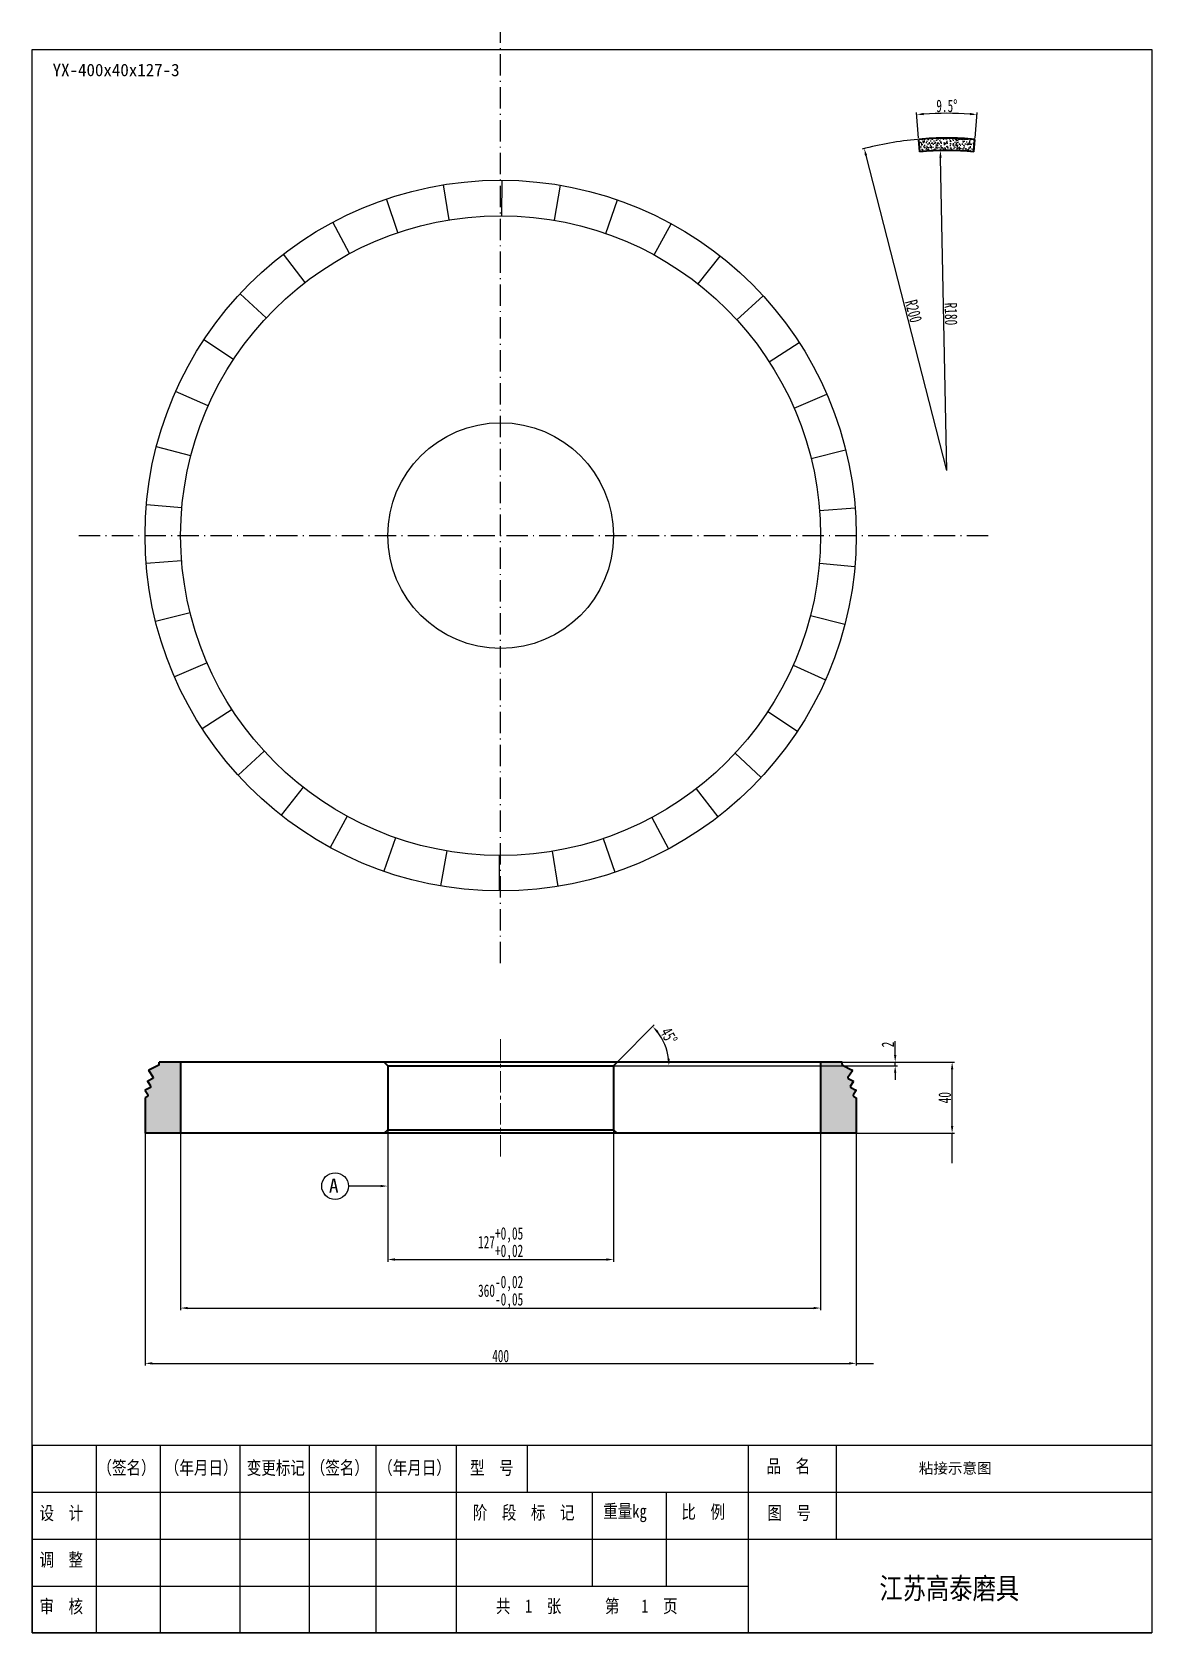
# Model space of a CAD drawing. Extents: x -214 to 8941, y -1198 to 2514.
# Drawn here: x 6059 to 6689, y -1198 to -297 of the extents above; entities that cross this region are included whole.
import ezdxf
from ezdxf import colors
from ezdxf.entities.mleader import LeaderData, LeaderLine
from ezdxf.math import Vec2, Vec3

# ---------------------------------------------------------------- set-up
doc = ezdxf.new("R2010")
doc.units = 0
doc.linetypes.add('DASHDOT', pattern=[18.5, 12, -3, 0.5, -3])
doc.linetypes.add('点画线', pattern=[18, 12, -2, 2, -2])
doc.layers.add('EB0', color=7, linetype='Continuous', lineweight=35)
doc.layers.add('中心线层', color=1, linetype='点画线', lineweight=18)
doc.styles.add('111', font='gbenor.shx', dxfattribs={"width": 0.8, "bigfont": 'gbcbig.shx'})
doc.styles.add('标准', font='', dxfattribs={"width": 0.667})
doc.styles.get('标准').set_extended_font_data('宋体')
doc.dimstyles.get("Standard").update_dxf_attribs({"dimtxt": 0.18, "dimasz": 0.18, "dimexe": 0.18, "dimexo": 0.0625, "dimgap": 0.09, "dimtad": 0, "dimtoh": 1, "dimdec": 4, "dimzin": 0, "dimdsep": 46, "dimtxsty": '标准', "dimcen": 0.09, "dimadec": 0, "dimazin": 0, "dimtfac": 1, "dimtdec": 4, "dimtofl": 0, "dimtmove": 0, "dimatfit": 3, "dimfxl": 1, "dimtolj": 1, "dimtzin": 0, "dimarcsym": 0})

# ---------------------------------------------------------------- blocks, each defined once
blk = doc.blocks.new('*D50')
at = {"color": 0, "lineweight": -2, "transparency": 16777216}
for p, q in [((6258.78, -897.77), (6258.78, -989.45)), ((6385.78, -897.77), (6385.78, -989.45)), ((6262.78, -988.2), (6381.78, -988.2))]:
    blk.add_line(p, q, dxfattribs=at)
at = {"color": 0, "transparency": 16777216}
for points in [[(6262.78, -987.53), (6262.78, -988.87), (6258.78, -988.2)], [(6381.78, -987.53), (6381.78, -988.87), (6385.78, -988.2)]]:
    blk.add_solid(points, dxfattribs=at)
at = {"layer": 'Defpoints', "color": 0, "transparency": 16777216}
for p in [(6258.78, -897.14), (6385.78, -897.14), (6385.78, -988.2)]:
    blk.add_point(p, dxfattribs=at)
at = {"color": 0, "transparency": 16777216, "insert": (6322.28, -978.39), "char_height": 7, "attachment_point": 5, "style": '标准'}
blk.add_mtext('\\A1;127\\S+0,05^ +0,02;', dxfattribs=at)
blk = doc.blocks.new('*D51')
at = {"color": 0, "lineweight": -2, "transparency": 16777216}
for p, q in [((6122.28, -907.82), (6122.28, -1047.9)), ((6522.28, -907.82), (6522.28, -1047.9)), ((6126.28, -1046.65), (6518.28, -1046.65))]:
    blk.add_line(p, q, dxfattribs=at)
at = {"color": 0, "transparency": 16777216}
for points in [[(6126.28, -1045.98), (6126.28, -1047.31), (6122.28, -1046.65)], [(6518.28, -1045.98), (6518.28, -1047.31), (6522.28, -1046.65)]]:
    blk.add_solid(points, dxfattribs=at)
at = {"layer": 'Defpoints', "color": 0, "transparency": 16777216}
for p in [(6122.28, -907.19), (6522.28, -907.19), (6522.28, -1046.65)]:
    blk.add_point(p, dxfattribs=at)
at = {"color": 0, "transparency": 16777216, "insert": (6322.28, -1042.52), "char_height": 7, "attachment_point": 5, "style": '标准'}
blk.add_mtext('400', dxfattribs=at)
blk = doc.blocks.new('*D52')
at = {"color": 0, "lineweight": -2, "transparency": 16777216}
for p, q in [((6386.41, -877.14), (6577.5, -877.14)), ((6576.25, -913.14), (6576.25, -881.14)), ((6386.41, -917.14), (6577.5, -917.14))]:
    blk.add_line(p, q, dxfattribs=at)
at = {"color": 0, "transparency": 16777216}
for points in [[(6575.59, -881.14), (6576.92, -881.14), (6576.25, -877.14)], [(6575.59, -913.14), (6576.92, -913.14), (6576.25, -917.14)]]:
    blk.add_solid(points, dxfattribs=at)
at = {"layer": 'Defpoints', "color": 0, "transparency": 16777216}
for p in [(6385.78, -877.14), (6576.25, -877.14), (6385.78, -917.14)]:
    blk.add_point(p, dxfattribs=at)
at = {"color": 0, "transparency": 16777216, "insert": (6572.13, -897.14), "char_height": 7, "attachment_point": 5, "rotation": 90, "style": '标准'}
blk.add_mtext('40', dxfattribs=at)
blk = doc.blocks.new('*D53')
at = {"color": 0, "lineweight": -2, "transparency": 16777216}
for p, q in [((6388.22, -876.7), (6408.73, -856.19)), ((6386.41, -879.14), (6418.24, -879.14))]:
    blk.add_line(p, q, dxfattribs=at)
blk.add_arc((6385.78, -879.14), 31.21, 7.3482, 37.6518, dxfattribs=at)
at = {"color": 0, "transparency": 16777216}
for points in [[(6409.99, -860.52), (6410.99, -859.64), (6407.85, -857.07)], [(6417.4, -875.11), (6416.07, -875.19), (6416.99, -879.14)]]:
    blk.add_solid(points, dxfattribs=at)
at = {"layer": 'Defpoints', "color": 0, "transparency": 16777216}
for p in [(6415.93, -871.06), (6258.78, -879.14), (6385.78, -879.14), (6385.78, -879.14), (6387.78, -877.14)]:
    blk.add_point(p, dxfattribs=at)
at = {"color": 0, "transparency": 16777216, "insert": (6416.89, -862.38), "char_height": 7, "attachment_point": 5, "rotation": 298.30766, "style": '标准'}
blk.add_mtext('45°', dxfattribs=at)
blk = doc.blocks.new('*D54')
at = {"color": 0, "lineweight": -2, "transparency": 16777216}
for p, q in [((6544.23, -873.14), (6544.23, -865.31)), ((6386.41, -877.14), (6545.48, -877.14)), ((6386.41, -879.14), (6545.48, -879.14)), ((6544.23, -879.14), (6544.23, -877.14)), ((6544.23, -883.14), (6544.23, -887.14))]:
    blk.add_line(p, q, dxfattribs=at)
at = {"color": 0, "transparency": 16777216}
for points in [[(6543.56, -873.14), (6544.89, -873.14), (6544.23, -877.14)], [(6543.56, -883.14), (6544.89, -883.14), (6544.23, -879.14)]]:
    blk.add_solid(points, dxfattribs=at)
at = {"layer": 'Defpoints', "color": 0, "transparency": 16777216}
for p in [(6385.78, -877.14), (6385.78, -879.14), (6544.23, -877.14)]:
    blk.add_point(p, dxfattribs=at)
at = {"color": 0, "transparency": 16777216, "insert": (6540.1, -867.22), "char_height": 7, "attachment_point": 5, "rotation": 90, "style": '标准'}
blk.add_mtext('2', dxfattribs=at)
blk = doc.blocks.new('*U55')
blk.add_line((-9.97, -0.78), (9.97, 0.78))
blk = doc.blocks.new('*U56')
at = {"color": 0, "linetype": 'ByBlock', "lineweight": -2, "transparency": 16777216}
for p, rotation in [((8464.16, 774.03), 85.26315789473642), ((8432.88, 771.57), 94.73684210526271), ((8495.42, 771.31), 75.78947368421015), ((8402.43, 763.99), 104.210526315789), ((8525.81, 763.48), 66.3157894736839), ((8373.64, 751.5), 113.6842105263153), ((8554.5, 750.76), 56.84210526315764), ((8347.3, 734.45), 123.1578947368416), ((8580.7, 733.48), 47.36842105263139), ((8324.12, 713.29), 132.6315789473679), ((8603.7, 712.14), 37.89473684210505), ((8304.75, 688.61), 142.1052631578942), ((8622.87, 687.29), 28.42105263157879), ((8289.7, 661.07), 151.5789473684205), ((8637.69, 659.63), 18.94736842105251), ((8279.39, 631.43), 161.0526315789467), ((8647.75, 629.91), 9.473684210526217), ((8274.09, 600.5), 170.5263157894729), ((8273.96, 569.12), 180), ((8652.66, 567.56), 350.5263157894718), ((8279, 538.15), 189.4736842105254), ((8647.37, 536.63), 341.0526315789455), ((8289.07, 508.43), 198.9473684210516), ((8637.06, 506.99), 331.5789473684192), ((8303.89, 480.77), 208.4210526315779), ((8622.01, 479.45), 322.1052631578929), ((8323.06, 455.93), 217.8947368421041), ((8602.63, 454.77), 312.6315789473667), ((8346.06, 434.58), 227.3684210526304), ((8579.46, 433.61), 303.1578947368403), ((8372.26, 417.31), 236.8421052631568), ((8553.12, 416.56), 293.6842105263141), ((8400.94, 404.58), 246.315789473683), ((8431.33, 396.75), 255.7894736842093), ((8493.88, 396.49), 274.7368421052617), ((8524.33, 404.07), 284.2105263157879), ((8462.59, 394.03), 265.2631578947355)]:
    blk.add_blockref('*U55', p, dxfattribs=dict(at, rotation=rotation))
blk.add_blockref('*U55', (8652.79, 598.94), dxfattribs=at)
blk = doc.blocks.new('*D57')
at = {"color": 0, "lineweight": -2, "transparency": 16777216}
blk.add_line((6573.28, -544.17), (6569.72, -368.21), dxfattribs=at)
at = {"color": 0, "transparency": 16777216}
blk.add_solid([(6570.39, -368.19), (6569.06, -368.22), (6569.64, -364.21)], dxfattribs=at)
at = {"layer": 'Defpoints', "color": 0, "transparency": 16777216}
for p in [(6569.64, -364.21), (6573.28, -544.17)]:
    blk.add_point(p, dxfattribs=at)
at = {"color": 0, "transparency": 16777216, "insert": (6575.63, -456.1), "char_height": 7, "attachment_point": 5, "rotation": 271.15771, "style": '标准'}
blk.add_mtext('R180', dxfattribs=at)
blk = doc.blocks.new('*D58')
at = {"color": 0, "lineweight": -2, "transparency": 16777216}
blk.add_line((6573.28, -544.17), (6527.83, -366.92), dxfattribs=at)
blk.add_arc((6573.28, -544.17), 186.99, 95.04151, 104.76379, dxfattribs=at)
at = {"color": 0, "transparency": 16777216}
blk.add_solid([(6528.48, -366.75), (6527.19, -367.08), (6526.84, -363.04)], dxfattribs=at)
at = {"layer": 'Defpoints', "color": 0, "transparency": 16777216}
for p in [(6526.84, -363.04), (6573.28, -544.17)]:
    blk.add_point(p, dxfattribs=at)
at = {"color": 0, "transparency": 16777216, "insert": (6554.55, -454.52), "char_height": 7, "attachment_point": 5, "rotation": 284.38077, "style": '标准'}
blk.add_mtext('R200', dxfattribs=at)
blk = doc.blocks.new('*D59')
at = {"color": 0, "lineweight": -2, "transparency": 16777216}
for p, q in [((6557.42, -357.23), (6556.18, -342.66)), ((6589.14, -357.23), (6590.38, -342.66))]:
    blk.add_line(p, q, dxfattribs=at)
blk.add_arc((6573.28, -544.16), 200.97, 86.28977, 93.70956, dxfattribs=at)
at = {"color": 0, "transparency": 16777216}
for points in [[(6560.33, -344.27), (6560.23, -342.94), (6556.29, -343.91)], [(6586.33, -342.94), (6586.23, -344.27), (6590.27, -343.91)]]:
    blk.add_solid(points, dxfattribs=at)
at = {"layer": 'Defpoints', "color": 0, "transparency": 16777216}
for p in [(6578.95, -343.27), (6557.47, -357.85), (6589.09, -357.85), (6558.06, -364.81), (6588.5, -364.81)]:
    blk.add_point(p, dxfattribs=at)
at = {"color": 0, "transparency": 16777216, "insert": (6573.28, -339.06), "char_height": 7, "attachment_point": 5, "rotation": 359.99967, "style": '标准'}
blk.add_mtext('9.5°', dxfattribs=at)
blk = doc.blocks.new('*D60')
at = {"color": 0, "lineweight": -2, "transparency": 16777216}
for p, q in [((6142.28, -897.77), (6142.28, -1016.76)), ((6502.28, -897.77), (6502.28, -1016.76)), ((6146.28, -1015.51), (6498.28, -1015.51))]:
    blk.add_line(p, q, dxfattribs=at)
at = {"color": 0, "transparency": 16777216}
for points in [[(6146.28, -1014.85), (6146.28, -1016.18), (6142.28, -1015.51)], [(6498.28, -1014.85), (6498.28, -1016.18), (6502.28, -1015.51)]]:
    blk.add_solid(points, dxfattribs=at)
at = {"layer": 'Defpoints', "color": 0, "transparency": 16777216}
for p in [(6142.28, -897.14), (6502.28, -897.14), (6502.28, -1015.51)]:
    blk.add_point(p, dxfattribs=at)
at = {"color": 0, "transparency": 16777216, "insert": (6322.28, -1005.7), "char_height": 7, "attachment_point": 5, "style": '标准'}
blk.add_mtext('\\A1;360\\S-0,02^ -0,05;', dxfattribs=at)

msp = doc.modelspace()

# ---------------------------------------------------------------- hatches: boundary and pattern name
h = msp.add_hatch()
h.set_pattern_fill('AR-CONC', scale=0.02, angle=90)
h.set_pattern_definition([(140, (-470.0912, -1139.2386), (0.3187817, 3.6436934), [0.381, -4.191]), (85, (-470.0912, -1139.2386), (-3.821137, -0.7048684), [0.3048, -3.3528117]), (190.451445, (-470.0647, -1138.935), (-3.502355, 2.938825), [0.3238002, -3.5618049]), (136.1842, (-471.107, -1139.2386), (0.8408466, 5.4215808), [0.5715, -6.2865]), (186.63556, (-471.037, -1138.787), (-4.9485225, 4.7480827), [0.4857005, -5.342712]), (81.18415, (-471.107, -1139.2386), (-4.9485225, 4.7480827), [0.4571993, -5.0291946]), (111, (-470.8532, -1138.7306), (2.045304, 3.0322878), [0.381, -4.191]), (56, (-470.8532, -1138.7306), (-3.6837593, 1.2360406), [0.3048, -3.3528]), (161.451445, (-470.6828, -1138.478), (-1.6384554, 4.2683284), [0.3238002, -3.5617988]), (127.5, (-470.0912, -1139.2386), (-1.69110078, 0.06177207), [0, -3.31216, 0, -3.4036, 0, -3.3655]), (97.5, (-470.0912, -1139.2386), (-2.0036115, 1.33639325), [0, -1.94056, 0, -3.23596, 0, -1.2827]), (57.5, (-470.0912, -1140.3715), (0.11457488, 2.7118119), [0, -1.27, 0, -3.9624, 0, -5.2578]), (47.5, (-470.0912, -1140.8795), (-0.5085298, 2.9625836), [0, -1.651, 0, -2.63144, 0, -3.7338])])
h.paths.add_polyline_path([(6573.2797, -357.1822, 0.02116522), (6557.4704, -357.8517), (6558.0612, -364.8148, -0.02116522), (6573.2797, -364.1703)])
h.paths.add_polyline_path([(6589.089, -357.8517, 0.02116514), (6573.2797, -357.1822), (6573.2797, -364.1703, -0.02116514), (6588.4982, -364.8148)])
at = {"layer": 'EB0', "lineweight": 35}
h = msp.add_hatch(dxfattribs=at)
h.set_pattern_fill('AR-SAND', scale=0.05, angle=-90, style=0)
h.set_pattern_definition([(307.5, (6610.856, -3020.0626), (2.4470662, 0.0800016), [0, -1.9304, 0, -2.159, 0, -2.06375]), (277.5, (6610.856, -3020.0626), (3.5841255, -2.2476164), [0, -1.0414, 0, -1.7399, 0, -0.66675]), (237.5, (6610.856, -3018.5005), (0.007186, -3.9549619), [0, -0.635, 0, -2.286, 0, -2.9845]), (227.5, (6610.856, -3018.5005), (1.1146466, -3.817782), [0, -0.3175, 0, -1.4986, 0, -1.7145])])
edge = h.paths.add_edge_path(flags=0)
edge.add_line((6502.28, -877.1406), (6509.6744, -877.1406))
edge.add_line((6509.6744, -877.1406), (6514.316, -877.1406))
edge.add_line((6514.316, -877.1406), (6514.316, -878.334))
edge.add_arc((6514.816, -878.334), 0.5, 180.000002, 243.0273347)
edge.add_line((6514.5892, -878.7796), (6520.1007, -881.5845))
edge.add_arc((6520.01, -881.7628), 0.2, -34.116666, 63.0273341, ccw=False)
edge.add_line((6520.1755, -881.875), (6517.6643, -885.5817))
edge.add_arc((6518.0783, -885.8621), 0.5, 145.8833323, 243.0273364)
edge.add_line((6517.8515, -886.3077), (6520.757, -887.7864))
edge.add_arc((6520.6663, -887.9647), 0.2, -34.1166682, 63.0273362, ccw=False)
edge.add_line((6520.8319, -888.0769), (6519.0712, -890.6758))
edge.add_arc((6519.4851, -890.9562), 0.5, 145.8833346, 243.0273331)
edge.add_line((6519.2583, -891.4019), (6522.1707, -892.884))
edge.add_arc((6522.08, -893.0623), 0.2, -34.1166662, 63.0273343, ccw=False)
edge.add_line((6522.2456, -893.1745), (6520.7525, -895.3784))
edge.add_arc((6521.4148, -895.8271), 0.8, 145.8833332, 240.3016746)
edge.add_line((6521.0185, -896.522), (6522.28, -897.2415))
edge.add_line((6522.28, -897.2415), (6522.28, -917.1406))
edge.add_line((6522.28, -917.1406), (6502.28, -917.1406))
edge.add_line((6502.28, -917.1406), (6502.28, -877.1406))
edge = h.paths.add_edge_path(flags=0)
edge.add_line((6130.244, -877.1406), (6139.7068, -877.1406))
edge.add_line((6139.7068, -877.1406), (6142.28, -877.1406))
edge.add_line((6142.28, -877.1406), (6142.28, -917.1406))
edge.add_line((6142.28, -917.1406), (6122.28, -917.1406))
edge.add_line((6122.28, -917.1406), (6122.28, -897.2415))
edge.add_line((6122.28, -897.2415), (6123.5415, -896.522))
edge.add_arc((6123.1452, -895.8271), 0.8, -60.3016749, 34.116667)
edge.add_line((6123.8075, -895.3784), (6122.3144, -893.1745))
edge.add_arc((6122.48, -893.0623), 0.2, 116.9726656, 214.1166663, ccw=False)
edge.add_line((6122.3893, -892.884), (6125.3017, -891.4019))
edge.add_arc((6125.0749, -890.9562), 0.5, -63.0273339, 34.1166658)
edge.add_line((6125.4888, -890.6758), (6123.7281, -888.0769))
edge.add_arc((6123.8937, -887.9647), 0.2, 116.972665, 214.1166677, ccw=False)
edge.add_line((6123.803, -887.7864), (6126.7085, -886.3077))
edge.add_arc((6126.4817, -885.8621), 0.5, -63.0273354, 34.1166673)
edge.add_line((6126.8957, -885.5817), (6124.3845, -881.875))
edge.add_arc((6124.55, -881.7628), 0.2, 116.9726639, 214.1166669, ccw=False)
edge.add_line((6124.4593, -881.5845), (6129.9708, -878.7796))
edge.add_arc((6129.744, -878.334), 0.5, -63.0273329, 0.0000001)
edge.add_line((6130.244, -878.334), (6130.244, -877.1406))

# ---------------------------------------------------------------- linework, layer by layer
at = {"color": 7, "linetype": 'DASHDOT'}
for p, q in [((6322.28, -821.504), (6322.28, -297.4581)), ((6085.0319, -580.8254), (6597.8561, -580.8254))]:
    msp.add_line(p, q, dxfattribs=at)
at = {"color": 7, "lineweight": 35}
for p, q in [((6558.0612, -364.8143), (6557.4704, -357.8517)), ((6588.4982, -364.8143), (6589.0891, -357.8517))]:
    msp.add_line(p, q, dxfattribs=at)
at = {"color": 7}
for p, q in [((6576.2525, -933.9111), (6576.2525, -917.1406)), ((6522.28, -1046.6478), (6532.034, -1046.6478)), ((6058.6762, -1092.7603), (6688.6762, -1092.7603)), ((6058.6762, -1092.7603), (6058.6762, -1198.3603)), ((6094.6762, -1092.7603), (6094.6762, -1198.3603)), ((6130.6762, -1092.7603), (6130.6762, -1198.3603)), ((6175.5767, -1092.7603), (6175.5767, -1198.3603)), ((6175.5767, -1092.7603), (6175.5767, -1198.3603)), ((6175.5767, -1092.7603), (6175.5767, -1198.3603)), ((6214.5767, -1092.7603), (6214.5767, -1198.3603)), ((6252.1657, -1092.7603), (6252.1657, -1198.3603)), ((6297.2319, -1092.7603), (6297.2319, -1198.3603)), ((6337.1136, -1092.7603), (6337.1136, -1119.1603)), ((6461.5083, -1092.7603), (6461.5083, -1198.3603)), ((6511.0438, -1092.7603), (6511.0438, -1145.5603)), ((6058.6762, -1119.1603), (6688.6762, -1119.1603)), ((6373.6762, -1119.1603), (6373.6762, -1171.9603)), ((6415.3785, -1119.1603), (6415.3785, -1171.9603)), ((6058.6762, -1145.5603), (6688.6762, -1145.5603)), ((6058.6762, -1171.9603), (6461.5083, -1171.9603)), ((6058.6762, -1198.3603), (6688.6762, -1198.3603))]:
    msp.add_line(p, q, dxfattribs=at)
msp.add_lwpolyline([(6058.6762, -1198.3603), (6058.6762, -307.3603), (6688.6762, -307.3603), (6688.6762, -1198.3603)], close=True, dxfattribs=at)
for centre, radius in [((6322.28, -580.8254), 200), ((6322.28, -580.8254), 180), ((6322.28, -580.8254), 63.5), ((6229.1443, -946.8697), 7.504)]:
    msp.add_circle(centre, radius, dxfattribs=at)
at = {"color": 7, "lineweight": 35}
for radius, start, end in [(186.9881, 85.15, 94.85), (180, 85.1500013, 94.8499969)]:
    msp.add_arc((6573.2797, -544.1703), radius, start, end, dxfattribs=at)
at = {"layer": 'EB0', "color": 7, "lineweight": 35}
for p, q in [((6126.8957, -885.5817), (6124.3845, -881.875)), ((6129.9708, -878.7796), (6124.4593, -881.5845)), ((6514.316, -877.1406), (6130.244, -877.1406)), ((6130.244, -878.334), (6130.244, -877.1406)), ((6142.28, -877.1406), (6142.28, -917.1406)), ((6258.78, -879.1406), (6256.78, -877.1406)), ((6258.78, -879.1406), (6385.78, -879.1406)), ((6258.78, -879.1406), (6258.78, -915.1406)), ((6385.78, -879.1406), (6387.78, -877.1406)), ((6385.78, -879.1406), (6385.78, -915.1406)), ((6502.28, -877.1406), (6502.28, -917.1406)), ((6514.316, -878.334), (6514.316, -877.1406)), ((6514.5892, -878.7796), (6520.1007, -881.5845)), ((6517.6643, -885.5817), (6520.1755, -881.875)), ((6125.3017, -891.4019), (6122.3893, -892.884)), ((6125.4888, -890.6758), (6123.7281, -888.0769)), ((6126.7085, -886.3077), (6123.803, -887.7864)), ((6517.8515, -886.3077), (6520.757, -887.7864)), ((6519.0712, -890.6758), (6520.8319, -888.0769)), ((6519.2583, -891.4019), (6522.1707, -892.884)), ((6123.5415, -896.522), (6122.28, -897.2415)), ((6122.28, -897.2415), (6122.28, -917.1406)), ((6122.3144, -893.1745), (6123.8075, -895.3784)), ((6522.2456, -893.1745), (6520.7525, -895.3784)), ((6521.0185, -896.522), (6522.28, -897.2415)), ((6522.28, -897.2415), (6522.28, -917.1406)), ((6522.28, -917.1406), (6122.28, -917.1406)), ((6258.78, -915.1406), (6256.78, -917.1406)), ((6258.78, -915.1406), (6385.78, -915.1406)), ((6385.78, -915.1406), (6387.78, -917.1406))]:
    msp.add_line(p, q, dxfattribs=at)
for centre, radius, start, end in [((6124.55, -881.7628), 0.2, 116.9726639, 214.1166669), ((6129.744, -878.334), 0.5, 296.9726673, 0), ((6514.816, -878.334), 0.5, 180.000002, 243.0273347), ((6520.01, -881.7628), 0.2, 325.8833331, 63.0273361), ((6123.8937, -887.9647), 0.2, 116.972665, 214.1166676), ((6125.0749, -890.9562), 0.5, 296.9726669, 34.1166654), ((6126.4817, -885.8621), 0.5, 296.9726636, 34.1166677), ((6518.0783, -885.8621), 0.5, 145.8833323, 243.0273364), ((6519.4851, -890.9562), 0.5, 145.8833346, 243.0273331), ((6520.6663, -887.9647), 0.2, 325.8833324, 63.027335), ((6122.48, -893.0623), 0.2, 116.9726656, 214.1166663), ((6123.1452, -895.8271), 0.8, 299.6983254, 34.1166668), ((6521.4148, -895.8271), 0.8, 145.8833332, 240.3016746), ((6522.08, -893.0623), 0.2, 325.8833337, 63.0273344)]:
    msp.add_arc(centre, radius, start, end, dxfattribs=at)
at = {"layer": '中心线层', "color": 7}
msp.add_line((6322.28, -864.1787), (6322.28, -930.6986), dxfattribs=at)

# ---------------------------------------------------------------- block references
at = {"color": 7}
msp.add_blockref('*U56', (-2141.0971, -1164.8566), dxfattribs=at)

# ---------------------------------------------------------------- texts
at = {"color": 7, "attachment_point": 1}
for s, width, insert, char_height in [('YX-400x40x127-3', 280.182832, (6070.2581, -315.3116), 7), ('A', 8.385379, (6225.6889, -942.6635), 8), ('{\\fSimSun|b0|i0|c134|p2;粘接示意图}', 43.94576, (6557.5053, -1102.6435), 6)]:
    msp.add_mtext_dynamic_manual_height_columns(s, width=width, gutter_width=12.5, heights=[0], dxfattribs=dict(at, insert=insert, char_height=char_height))
at = {"color": 7, "lineweight": 13, "style": '111'}
for s, insert, char_height, width, attachment_point in [('{\\fSimSun|b0|i0|c134|p2;（签名）}', (6111.8077, -1105.8557), 7.5, 36, 5), ('{\\fSimSun|b0|i0|c134|p2;（年月日）}', (6153.8077, -1105.8557), 7.5, 48, 5), ('{\\fSimSun|b0|i0|c134|p2;变更标记}', (6195.8077, -1105.8557), 7.5, 36, 5), ('{\\fSimSun|b0|i0|c134|p2;（签名）}', (6231.8077, -1105.8557), 7.5, 36, 5), ('{\\fSimSun|b0|i0|c134|p2;（年月日）}', (6273.8077, -1105.8557), 7.5, 48, 5), ('{\\fSimSun|b0|i0|c134|p2;型  号}', (6317.3077, -1105.8557), 7.5, 39, 5), ('{\\fSimSun|b0|i0|c134|p2;品  名}', (6484.1329, -1104.8854), 7.5, 69, 5), ('{\\fSimSun|b0|i0|c134|p2;设\u3000计}', (6075.1309, -1131.317), 7.5, 36, 5), ('{\\fSimSun|b0|i0|c134|p2;阶  段  标  记}', (6335.2218, -1131.0433), 7.5, 78, 5), ('{\\fSimSun|b0|i0|c134|p2;重量kg}', (6392.2218, -1131.0433), 7.5, 36, 5), ('{\\fSimSun|b0|i0|c134|p2;比\u3000例}', (6436.2143, -1130.623), 7.5, 36, 5), ('{\\fSimSun|b0|i0|c134|p2;图  号}', (6484.5636, -1131.1912), 7.5, 69, 5), ('{\\fSimSun|b0|i0|c134|p2;调  整}', (6075.1309, -1157.567), 7.5, 36, 5), ('{\\fSimSun|b0|i0|c134|p2;江苏高泰磨具}', (6574.6618, -1173.917), 12, 180, 5), ('{\\fSimSun|b0|i0|c134|p2;审\u3000核}', (6075.1309, -1183.817), 7.5, 36, 5), ('{\\fSimSun|b0|i0|c134|p2;共  1  张\u3000\u3000\u3000第\u3000 1\u3000页}', (6319.6132, -1179.4856), 7.5, 119.378025, 1)]:
    msp.add_mtext(s, dxfattribs=dict(at, insert=insert, char_height=char_height, width=width, attachment_point=attachment_point))

# ---------------------------------------------------------------- dimensions: what is measured, and where the dimension line sits
at = {"color": 7}
dim = msp.add_angular_dim_2l(base=(6578.95, -343.2671), line1=((6588.4982, -364.8143), (6589.0891, -357.8517)), line2=((6558.0612, -364.8143), (6557.4704, -357.8517)), text='9.5°', dimstyle='Standard', override={"dimtxt": 7, "dimasz": 4, "dimexe": 1.25, "dimexo": 0.625, "dimgap": 0.625, "dimtad": 1, "dimtih": 0, "dimtoh": 0, "dimdec": 3, "dimzin": 8, "dimdsep": 44, "dimcen": 2.5, "dimazin": 2, "dimtdec": 3, "dimtofl": 1, "dimatfit": 0, "dimtolj": 0, "dimtzin": 8}, dxfattribs=at)
dim.commit()
dim.dimension.update_dxf_attribs({"geometry": '*D59', "text_midpoint": (6573.2798, -339.0621)})
dim = msp.add_radius_dim(center=(6573.2797, -544.1703), mpoint=(6526.8384, -363.0412), text='R200', dimstyle='Standard', override={"dimtxt": 7, "dimasz": 4, "dimexe": 1.25, "dimexo": 0.625, "dimgap": 0.625, "dimtad": 1, "dimtih": 0, "dimtoh": 0, "dimdec": 3, "dimzin": 8, "dimdsep": 44, "dimcen": 2.5, "dimazin": 2, "dimtdec": 3, "dimtofl": 1, "dimatfit": 0, "dimtolj": 0, "dimtzin": 8}, dxfattribs=at)
dim.commit()
dim.dimension.update_dxf_attribs({"geometry": '*D58', "text_midpoint": (6554.5515, -454.5186)})
dim = msp.add_radius_dim(center=(6573.2797, -544.1703), mpoint=(6569.6429, -364.207), dimstyle='Standard', override={"dimtxt": 7, "dimasz": 4, "dimexe": 1.25, "dimexo": 0.625, "dimgap": 0.625, "dimtad": 1, "dimtih": 0, "dimtoh": 0, "dimdec": 3, "dimzin": 8, "dimdsep": 44, "dimcen": 2.5, "dimazin": 2, "dimtdec": 3, "dimtofl": 1, "dimatfit": 0, "dimtolj": 0, "dimtzin": 8}, dxfattribs=at)
dim.commit()
dim.dimension.update_dxf_attribs({"geometry": '*D57', "text_midpoint": (6575.6259, -456.1049)})
dim = msp.add_angular_dim_2l(base=(6415.927, -871.0627), line1=((6258.78, -879.1406), (6385.78, -879.1406)), line2=((6385.78, -879.1406), (6387.78, -877.1406)), dimstyle='Standard', override={"dimtxt": 7, "dimasz": 4, "dimexe": 1.25, "dimexo": 0.625, "dimgap": 0.625, "dimtad": 1, "dimtih": 0, "dimtoh": 0, "dimdec": 3, "dimzin": 8, "dimdsep": 44, "dimcen": 2.5, "dimazin": 2, "dimtdec": 3, "dimtofl": 1, "dimatfit": 0, "dimtolj": 0, "dimtzin": 8}, dxfattribs=at)
dim.commit()
dim.dimension.update_dxf_attribs({"geometry": '*D53', "text_midpoint": (6413.2581, -864.3404), "dimtype": 162})
for base, p1, picture, middle in [((6544.2271, -877.1406), (6385.78, -879.1406), '*D54', (6540.1021, -867.2244)), ((6576.2525, -877.1406), (6385.78, -917.1406), '*D52', (6572.1275, -897.1406))]:
    dim = msp.add_linear_dim(base=base, p1=p1, p2=(6385.78, -877.1406), angle=90, dimstyle='Standard', override={"dimtxt": 7, "dimasz": 4, "dimexe": 1.25, "dimexo": 0.625, "dimgap": 0.625, "dimtad": 1, "dimtih": 0, "dimtoh": 0, "dimdec": 3, "dimzin": 8, "dimdsep": 44, "dimcen": 2.5, "dimazin": 2, "dimtdec": 3, "dimtofl": 1, "dimatfit": 0, "dimtolj": 0, "dimtzin": 8}, dxfattribs=at)
    dim.commit()
    dim.dimension.update_dxf_attribs({"geometry": picture, "text_midpoint": middle})
for base, p1, p2, override, picture, middle in [((6502.28, -1015.5131), (6142.28, -897.1406), (6502.28, -897.1406), {"dimtxt": 7, "dimasz": 4, "dimexe": 1.25, "dimexo": 0.625, "dimgap": 0.625, "dimtad": 1, "dimtih": 0, "dimtoh": 0, "dimdec": 3, "dimzin": 8, "dimdsep": 44, "dimcen": 2.5, "dimazin": 2, "dimtol": 1, "dimlim": 0, "dimtp": -0.02, "dimtm": 0.05, "dimtdec": 3, "dimtofl": 1, "dimatfit": 0, "dimtolj": 1, "dimtzin": 8}, '*D60', (6322.28, -1015.5131)), ((6522.28, -1046.6478), (6122.28, -907.191), (6522.28, -907.191), {"dimtxt": 7, "dimasz": 4, "dimexe": 1.25, "dimexo": 0.625, "dimgap": 0.625, "dimtad": 1, "dimtih": 0, "dimtoh": 0, "dimdec": 3, "dimzin": 8, "dimdsep": 44, "dimcen": 2.5, "dimazin": 2, "dimtdec": 3, "dimtofl": 1, "dimatfit": 0, "dimtolj": 0, "dimtzin": 8}, '*D51', (6322.28, -1046.6478))]:
    dim = msp.add_linear_dim(base=base, p1=p1, p2=p2, dimstyle='Standard', override=override, dxfattribs=at)
    dim.commit()
    dim.dimension.update_dxf_attribs({"geometry": picture, "text_midpoint": middle, "dimtype": 160})
dim = msp.add_linear_dim(base=(6385.78, -988.1998), p1=(6258.78, -897.1406), p2=(6385.78, -897.1406), dimstyle='Standard', override={"dimtxt": 7, "dimasz": 4, "dimexe": 1.25, "dimexo": 0.625, "dimgap": 0.625, "dimtad": 1, "dimtih": 0, "dimtoh": 0, "dimdec": 3, "dimzin": 8, "dimdsep": 44, "dimcen": 2.5, "dimazin": 2, "dimtol": 1, "dimlim": 0, "dimtp": 0.05, "dimtm": -0.02, "dimtdec": 3, "dimtofl": 1, "dimatfit": 0, "dimtolj": 1, "dimtzin": 8}, dxfattribs=at)
dim.commit()
dim.dimension.update_dxf_attribs({"geometry": '*D50', "text_midpoint": (6322.28, -978.3914)})

# ---------------------------------------------------------------- leaders
ml = msp.add_multileader_mtext('Standard', dxfattribs=at)
ml.set_content('', color=7)
ml.set_leader_properties()
ml.build(insert=Vec2(0, 0))
ml.multileader.update_dxf_attribs({"text_right_attachment_type": 6, "dogleg_length": 0.36})
ctx = ml.context
ctx.base_point, ctx.plane_origin = Vec3(6234.7955, -944.8697), Vec3(6258.78, -946.8697)
ctx.right_attachment, ctx.text_align_type = 6, 2
notes = []
notes.append((ctx, [(0, (1, 1, 0), (6239.1555, -946.8697), (-1, 0), 0.36, [(0, [(6258.78, -946.8697)], 0, [])])]))
ctx.mtext.insert, ctx.mtext.alignment, ctx.mtext.flow_direction = Vec3(6236.7955, -942.8697), 3, 5
for ctx, leaders in notes:
    for number, flags, end, landing, length, lines in leaders:
        leader = LeaderData()
        leader.index, (leader.has_last_leader_line, leader.has_dogleg_vector, leader.attachment_direction) = number, flags
        leader.last_leader_point, leader.dogleg_vector, leader.dogleg_length = Vec3(end), Vec3(landing), length
        for number, points, colour, breaks in lines:
            line = LeaderLine()
            line.index, line.vertices, line.color, line.breaks = number, Vec3.list(points), colors.encode_raw_color(colour), breaks
            leader.lines.append(line)
        ctx.leaders.append(leader)

doc.saveas('drawing.dxf')
